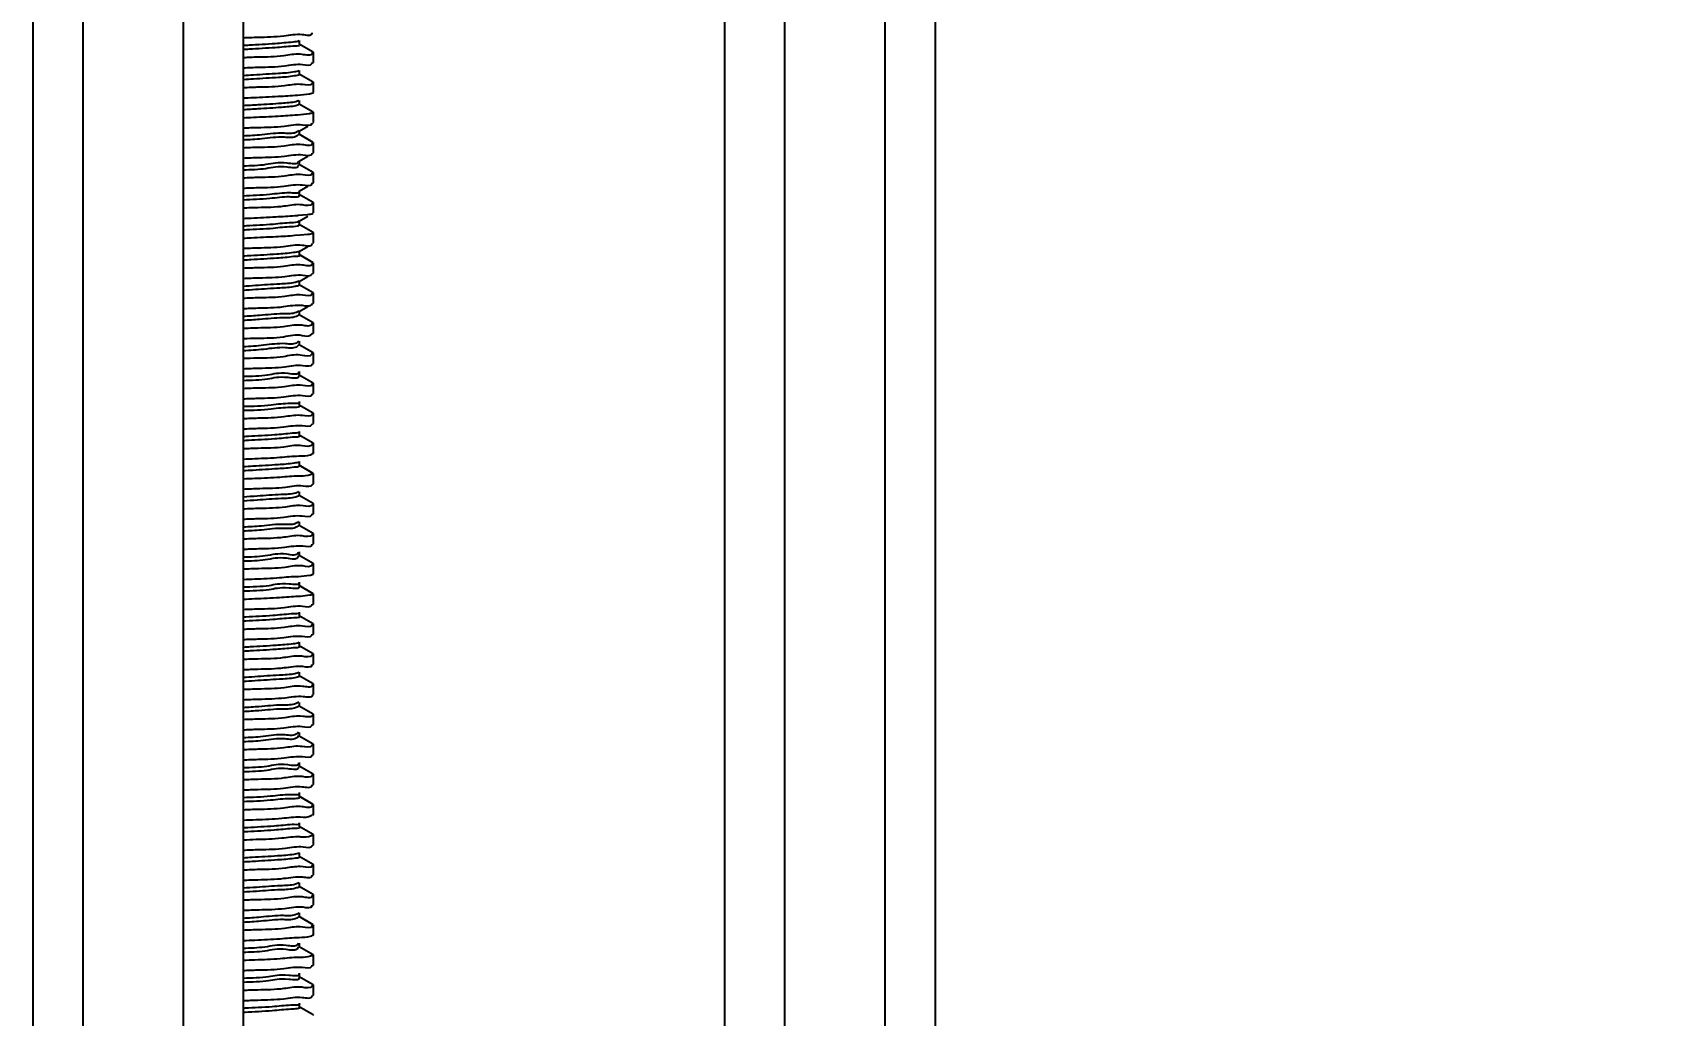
# Model space of a CAD drawing. Extents: x -452079 to 117456, y 3902 to 836955.
# Drawn here: x -256842 to -256300, y 690569 to 690894 of the extents above; entities that cross this region are included whole.
import ezdxf

# ---------------------------------------------------------------- set-up
doc = ezdxf.new("R2010")
doc.units = 0
doc.header["$LTSCALE"] = 1000
doc.header["$MEASUREMENT"] = 0
doc.layers.add('总说明', color=2, linetype='Continuous')
doc.styles.add('DIM_FONT', font='SIMPLEX', dxfattribs={"width": 0.7, "bigfont": 'GBCBIG'})
doc.dimstyles.new('DIMN150', dxfattribs={"dimscale": 1.5, "dimtxt": 300, "dimasz": 100, "dimexe": 250, "dimexo": 300, "dimgap": 150, "dimtad": 1, "dimdec": 0, "dimzin": 0, "dimdsep": 46, "dimtxsty": 'DIM_FONT', "dimblk": 'ARCHTICK', "dimcen": 0.09, "dimclrt": 7, "dimazin": 2, "dimtfac": 1, "dimtdec": 0, "dimtix": 1, "dimtmove": 2, "dimatfit": 3, "dimfxl": 0, "dimtolj": 1, "dimtzin": 0, "dimarcsym": 0})

# ---------------------------------------------------------------- blocks, each defined once
blk = doc.blocks.new('_ArchTick')
at = {"color": 0, "linetype": 'ByBlock', "const_width": 0.4}
blk.add_lwpolyline([(-0.5, -0.5), (0.5, 0.5)], dxfattribs=at)
blk = doc.blocks.new('*D323')
at = {"layer": '总说明', "color": 0, "linetype": 'Continuous', "lineweight": -2, "transparency": 16777216}
blk.add_arc((-256542.77, 688961.81), 1005.92, 45, 90, dxfattribs=at)
at = {"layer": '总说明', "color": 0, "linetype": 'Continuous', "lineweight": -2, "transparency": 16777216, "xscale": 150, "yscale": 150, "zscale": 150}
for p, rotation in [((-256542.77, 689967.73), 180.0000000000005), ((-255831.48, 689673.1), 315.0000000000401)]:
    blk.add_blockref('_ArchTick', p, dxfattribs=dict(at, rotation=rotation))
at = {"layer": '总说明', "color": 7, "linetype": 'Continuous', "transparency": 16777216, "insert": (-255985.61, 690306.9), "char_height": 450, "attachment_point": 5, "rotation": 337.5, "style": 'DIM_FONT'}
blk.add_mtext('\\A1;45°', dxfattribs=at)

msp = doc.modelspace()

# ---------------------------------------------------------------- linework, layer by layer
at = {"layer": '总说明', "color": 2, "linetype": 'Continuous'}
for p, q in [((-256841.87, 691652.51), (-256841.87, 689525.59)), ((-256825.25, 691652.51), (-256825.25, 689525.59)), ((-256792.02, 691652.51), (-256792.02, 689525.59)), ((-256772.08, 691652.51), (-256772.08, 689525.59)), ((-256559.39, 691652.51), (-256559.39, 689525.59)), ((-256542.77, 691652.51), (-256542.77, 689525.59)), ((-256592.62, 691290.69), (-256592.62, 689887.41)), ((-256612.56, 691276.87), (-256612.56, 689901.23))]:
    msp.add_line(p, q, dxfattribs=at)
at = {"layer": '总说明', "color": 133, "linetype": 'Continuous'}
for p, q in [((-256748.91, 690887.88), (-256753.53, 690890.55)), ((-256753.42, 690890.43), (-256753.42, 690891.76)), ((-256752.51, 690887.08), (-256753.26, 690887.15)), ((-256749.22, 690887.73), (-256749.22, 690887.51)), ((-256748.91, 690887.88), (-256748.81, 690887.77)), ((-256748.91, 690884.34), (-256748.81, 690884.45)), ((-256748.81, 690884.45), (-256748.81, 690887.77)), ((-256748.91, 690877.91), (-256753.53, 690880.58)), ((-256753.42, 690880.46), (-256753.42, 690881.79)), ((-256749.18, 690877.84), (-256749.26, 690877.51)), ((-256748.91, 690877.91), (-256748.81, 690877.8)), ((-256748.81, 690874.48), (-256748.81, 690877.8)), ((-256752.44, 690877.12), (-256753.26, 690877.19)), ((-256750.16, 690874.06), (-256748.91, 690874.37)), ((-256748.91, 690874.37), (-256748.81, 690874.48)), ((-256753.83, 690871.69), (-256754.61, 690871.4)), ((-256753.42, 690870.49), (-256754.61, 690870.08)), ((-256753.77, 690871.72), (-256753.83, 690871.69)), ((-256753.62, 690871.82), (-256753.77, 690871.72)), ((-256748.91, 690867.94), (-256753.53, 690870.61)), ((-256753.42, 690870.49), (-256753.42, 690871.82)), ((-256749.86, 690867.48), (-256750.16, 690867.42)), ((-256749.74, 690867.51), (-256749.86, 690867.48)), ((-256748.91, 690867.94), (-256748.81, 690867.83)), ((-256748.81, 690864.51), (-256748.81, 690867.83)), ((-256753.75, 690861.91), (-256754.2, 690861.51)), ((-256753.53, 690861.73), (-256750.67, 690863.38)), ((-256753.42, 690860.52), (-256753.42, 690861.85)), ((-256748.91, 690864.4), (-256748.81, 690864.51)), ((-256753.67, 690860.68), (-256754.2, 690860.18)), ((-256748.91, 690857.97), (-256753.53, 690860.64)), ((-256752.41, 690857.18), (-256753.26, 690857.25)), ((-256749.2, 690857.82), (-256749.2, 690857.6)), ((-256748.91, 690857.97), (-256748.81, 690857.86)), ((-256748.81, 690854.54), (-256748.81, 690857.86)), ((-256753.87, 690851.76), (-256753.88, 690851.62)), ((-256753.53, 690851.76), (-256750.67, 690853.41)), ((-256748.91, 690848), (-256753.53, 690850.67)), ((-256753.42, 690850.55), (-256753.42, 690851.88)), ((-256748.91, 690854.43), (-256748.81, 690854.54)), ((-256753.87, 690850.53), (-256753.88, 690850.29)), ((-256752.38, 690847.21), (-256753.26, 690847.29)), ((-256749.19, 690847.87), (-256749.21, 690847.61)), ((-256748.91, 690848), (-256748.81, 690847.89)), ((-256748.81, 690844.57), (-256748.81, 690847.89)), ((-256753.53, 690841.79), (-256750.67, 690843.44)), ((-256748.91, 690838.03), (-256753.53, 690840.7)), ((-256753.42, 690840.58), (-256753.42, 690841.91)), ((-256748.91, 690844.46), (-256748.81, 690844.57)), ((-256752.49, 690837.23), (-256753.26, 690837.31)), ((-256749.19, 690837.95), (-256749.26, 690837.65)), ((-256748.91, 690838.03), (-256748.81, 690837.92)), ((-256748.91, 690834.49), (-256748.89, 690834.5)), ((-256748.81, 690834.6), (-256748.81, 690837.92)), ((-256753.82, 690833.82), (-256750.73, 690834.1)), ((-256753.53, 690831.82), (-256750.67, 690833.47)), ((-256748.91, 690828.06), (-256753.53, 690830.73)), ((-256753.42, 690830.61), (-256753.49, 690830.51)), ((-256753.42, 690830.61), (-256753.42, 690831.94)), ((-256753.1, 690827.25), (-256754.94, 690827.06)), ((-256753.53, 690821.85), (-256750.67, 690823.5)), ((-256750.73, 690827.46), (-256753.1, 690827.25)), ((-256748.91, 690828.06), (-256748.81, 690827.95)), ((-256748.91, 690824.52), (-256748.81, 690824.63)), ((-256748.81, 690827.95), (-256748.89, 690827.85)), ((-256748.81, 690824.63), (-256748.81, 690827.95)), ((-256748.91, 690818.09), (-256753.53, 690820.76)), ((-256753.42, 690820.64), (-256753.42, 690821.97)), ((-256748.91, 690818.09), (-256748.81, 690817.98)), ((-256753.53, 690811.88), (-256750.67, 690813.53)), ((-256752.55, 690817.29), (-256753.26, 690817.36)), ((-256749.22, 690817.95), (-256749.23, 690817.72)), ((-256748.91, 690814.55), (-256748.81, 690814.66)), ((-256748.81, 690814.66), (-256748.81, 690817.98)), ((-256748.91, 690808.12), (-256753.53, 690810.79)), ((-256753.42, 690810.67), (-256753.42, 690812)), ((-256752.34, 690807.34), (-256753.16, 690807.41)), ((-256749.19, 690808.01), (-256749.22, 690807.73)), ((-256748.91, 690808.12), (-256748.81, 690808.01)), ((-256748.81, 690804.69), (-256748.81, 690808.01)), ((-256753.66, 690802.07), (-256754.43, 690801.65)), ((-256753.53, 690801.91), (-256750.67, 690803.56)), ((-256753.42, 690800.7), (-256753.42, 690802.03)), ((-256748.91, 690804.58), (-256748.81, 690804.69)), ((-256748.91, 690798.15), (-256753.53, 690800.82)), ((-256752.58, 690797.35), (-256753.26, 690797.41)), ((-256749.22, 690798.07), (-256749.29, 690797.77)), ((-256748.91, 690798.15), (-256748.81, 690798.04)), ((-256748.81, 690794.72), (-256748.81, 690798.04)), ((-256753.74, 690792.08), (-256754.05, 690791.76)), ((-256753.42, 690790.73), (-256753.42, 690792.06)), ((-256748.91, 690794.61), (-256748.81, 690794.72)), ((-256753.7, 690790.83), (-256754.05, 690790.43)), ((-256748.91, 690788.18), (-256753.53, 690790.85)), ((-256752.59, 690787.37), (-256753.24, 690787.5)), ((-256749.13, 690788.13), (-256749.29, 690787.79)), ((-256748.91, 690788.18), (-256748.81, 690788.07)), ((-256748.81, 690784.75), (-256748.81, 690788.07)), ((-256753.79, 690780.62), (-256753.77, 690780.54)), ((-256748.91, 690778.21), (-256753.53, 690780.88)), ((-256753.42, 690780.76), (-256753.42, 690782.09)), ((-256748.91, 690784.64), (-256748.81, 690784.75)), ((-256752.34, 690777.43), (-256753.16, 690777.5)), ((-256749.19, 690778.07), (-256749.19, 690777.83)), ((-256748.91, 690778.21), (-256748.81, 690778.1)), ((-256748.91, 690774.67), (-256748.81, 690774.78)), ((-256748.81, 690774.78), (-256748.81, 690778.1)), ((-256748.91, 690768.24), (-256753.53, 690770.91)), ((-256753.42, 690770.79), (-256753.42, 690772.12)), ((-256752.46, 690767.45), (-256753.26, 690767.52)), ((-256749.19, 690768.15), (-256749.25, 690767.85)), ((-256748.91, 690768.24), (-256748.81, 690768.13)), ((-256748.91, 690764.7), (-256748.81, 690764.81)), ((-256748.81, 690764.81), (-256748.81, 690768.13)), ((-256748.91, 690758.27), (-256753.53, 690760.94)), ((-256753.42, 690760.82), (-256753.42, 690762.15)), ((-256752.5, 690757.47), (-256753.26, 690757.55)), ((-256749.2, 690758.21), (-256749.28, 690757.88)), ((-256748.91, 690758.27), (-256748.81, 690758.16)), ((-256748.91, 690754.73), (-256748.81, 690754.84)), ((-256748.81, 690754.84), (-256748.81, 690758.16)), ((-256748.91, 690748.3), (-256753.53, 690750.97)), ((-256753.42, 690750.85), (-256753.42, 690752.18)), ((-256748.91, 690748.3), (-256748.81, 690748.19)), ((-256748.81, 690744.87), (-256748.81, 690748.19)), ((-256753.6, 690742.21), (-256754.69, 690741.78)), ((-256753.04, 690747.4), (-256753.65, 690747.4)), ((-256753.42, 690740.88), (-256753.42, 690742.21)), ((-256748.91, 690744.76), (-256748.81, 690744.87)), ((-256748.91, 690738.33), (-256753.53, 690741)), ((-256752.23, 690737.56), (-256753.16, 690737.63)), ((-256748.91, 690738.33), (-256748.81, 690738.22)), ((-256748.81, 690734.9), (-256748.81, 690738.22)), ((-256753.72, 690732.3), (-256754.26, 690731.89)), ((-256753.42, 690730.91), (-256753.42, 690732.24)), ((-256748.91, 690734.79), (-256748.81, 690734.9)), ((-256753.64, 690731.07), (-256754.26, 690730.56)), ((-256748.91, 690728.36), (-256753.53, 690731.03)), ((-256752.54, 690727.56), (-256753.26, 690727.63)), ((-256749.22, 690728.29), (-256749.28, 690727.98)), ((-256748.91, 690728.36), (-256748.81, 690728.25)), ((-256748.81, 690724.93), (-256748.81, 690728.25)), ((-256753.88, 690722.2), (-256753.92, 690722)), ((-256753.86, 690720.98), (-256753.92, 690720.67)), ((-256748.91, 690718.39), (-256753.53, 690721.06)), ((-256753.42, 690720.94), (-256753.42, 690722.27)), ((-256748.91, 690724.82), (-256748.81, 690724.93)), ((-256752.33, 690717.61), (-256753.16, 690717.69)), ((-256749.19, 690718.28), (-256749.22, 690718)), ((-256748.91, 690718.39), (-256748.81, 690718.28)), ((-256748.81, 690714.96), (-256748.81, 690718.28)), ((-256748.91, 690708.42), (-256753.53, 690711.09)), ((-256753.42, 690710.97), (-256753.42, 690712.3)), ((-256748.91, 690714.85), (-256748.81, 690714.96)), ((-256753.05, 690707.54), (-256753.91, 690707.5)), ((-256748.91, 690708.42), (-256748.81, 690708.31)), ((-256748.91, 690704.88), (-256748.81, 690704.99)), ((-256748.81, 690704.99), (-256748.81, 690708.31)), ((-256748.91, 690698.45), (-256753.53, 690701.12)), ((-256753.42, 690701), (-256753.42, 690702.33)), ((-256752.44, 690697.66), (-256753.26, 690697.74)), ((-256749.2, 690698.35), (-256749.24, 690698.06)), ((-256748.91, 690698.45), (-256748.81, 690698.34)), ((-256748.91, 690694.91), (-256748.81, 690695.02)), ((-256748.81, 690695.02), (-256748.81, 690698.34)), ((-256748.91, 690688.48), (-256753.53, 690691.15)), ((-256753.42, 690691.03), (-256753.42, 690692.36)), ((-256749.19, 690688.43), (-256749.28, 690688.09)), ((-256748.91, 690688.48), (-256748.81, 690688.37)), ((-256748.81, 690685.05), (-256748.81, 690688.37)), ((-256752.52, 690687.68), (-256753.26, 690687.75)), ((-256748.91, 690684.94), (-256748.81, 690685.05)), ((-256748.91, 690678.51), (-256753.53, 690681.18)), ((-256753.42, 690681.06), (-256753.42, 690682.39)), ((-256752.4, 690677.72), (-256753.26, 690677.8)), ((-256749.2, 690678.36), (-256749.19, 690678.14)), ((-256748.91, 690678.51), (-256748.81, 690678.4)), ((-256748.81, 690675.08), (-256748.81, 690678.4)), ((-256753.64, 690672.45), (-256754.5, 690672.03)), ((-256753.42, 690671.09), (-256753.42, 690672.42)), ((-256748.91, 690674.97), (-256748.81, 690675.08)), ((-256748.91, 690668.54), (-256753.53, 690671.21)), ((-256752.25, 690667.77), (-256753.16, 690667.83)), ((-256749.17, 690668.33), (-256749.14, 690668.23)), ((-256748.91, 690668.54), (-256748.81, 690668.43)), ((-256748.81, 690665.11), (-256748.81, 690668.43)), ((-256753.8, 690662.5), (-256754.11, 690662.14)), ((-256753.74, 690661.28), (-256754.11, 690660.81)), ((-256748.91, 690658.57), (-256753.53, 690661.24)), ((-256753.42, 690661.12), (-256753.42, 690662.45)), ((-256748.91, 690665), (-256748.81, 690665.11)), ((-256752.52, 690657.77), (-256753.26, 690657.85)), ((-256749.21, 690658.5), (-256749.28, 690658.19)), ((-256748.91, 690658.57), (-256748.81, 690658.46)), ((-256748.81, 690655.14), (-256748.81, 690658.46)), ((-256753.83, 690651.05), (-256753.81, 690650.92)), ((-256753.81, 690652.3), (-256753.81, 690652.25)), ((-256748.91, 690648.6), (-256753.53, 690651.27)), ((-256753.42, 690651.15), (-256753.42, 690652.48)), ((-256748.91, 690655.03), (-256748.81, 690655.14)), ((-256752.43, 690647.81), (-256753.26, 690647.89)), ((-256749.18, 690648.52), (-256749.25, 690648.2)), ((-256748.91, 690648.6), (-256748.81, 690648.49)), ((-256748.91, 690645.06), (-256748.81, 690645.17)), ((-256748.81, 690645.17), (-256748.81, 690648.49)), ((-256748.91, 690638.63), (-256753.53, 690641.3)), ((-256753.42, 690641.18), (-256753.42, 690642.51)), ((-256752.54, 690637.83), (-256753.26, 690637.9)), ((-256749.22, 690638.49), (-256749.23, 690638.26)), ((-256748.91, 690638.63), (-256748.81, 690638.52)), ((-256748.91, 690635.09), (-256748.81, 690635.2)), ((-256748.81, 690635.2), (-256748.81, 690638.52)), ((-256748.91, 690628.66), (-256753.53, 690631.33)), ((-256753.42, 690631.21), (-256753.42, 690632.54)), ((-256749.02, 690628.69), (-256749.54, 690628.25)), ((-256748.91, 690628.66), (-256748.81, 690628.55)), ((-256748.81, 690625.23), (-256748.81, 690628.55)), ((-256753, 690627.8), (-256753.28, 690627.82)), ((-256748.91, 690625.12), (-256748.81, 690625.23)), ((-256748.91, 690618.69), (-256753.53, 690621.36)), ((-256753.42, 690621.24), (-256753.42, 690622.57)), ((-256752.21, 690617.92), (-256753.25, 690618)), ((-256748.91, 690618.69), (-256748.81, 690618.58)), ((-256748.81, 690615.26), (-256748.81, 690618.58)), ((-256753.59, 690612.58), (-256754.76, 690612.16)), ((-256753.42, 690611.27), (-256753.42, 690612.6)), ((-256748.91, 690615.15), (-256748.81, 690615.26)), ((-256748.91, 690608.72), (-256753.53, 690611.39)), ((-256752.45, 690607.93), (-256753.26, 690608)), ((-256749.21, 690608.57), (-256749.2, 690608.35)), ((-256748.91, 690608.72), (-256748.81, 690608.61)), ((-256748.81, 690605.29), (-256748.81, 690608.61)), ((-256753.69, 690602.69), (-256754.32, 690602.27)), ((-256748.91, 690598.75), (-256753.53, 690601.42)), ((-256753.42, 690601.3), (-256753.42, 690602.63)), ((-256748.91, 690605.18), (-256748.81, 690605.29)), ((-256752.34, 690597.97), (-256753.26, 690598.05)), ((-256749.19, 690598.61), (-256749.2, 690598.37)), ((-256748.91, 690598.75), (-256748.81, 690598.64)), ((-256748.81, 690595.32), (-256748.81, 690598.64)), ((-256753.87, 690592.64), (-256753.97, 690592.38)), ((-256753.84, 690591.42), (-256753.97, 690591.05)), ((-256748.91, 690588.78), (-256753.53, 690591.45)), ((-256753.42, 690591.33), (-256753.42, 690592.66)), ((-256748.91, 690595.21), (-256748.81, 690595.32)), ((-256753.04, 690587.89), (-256753.58, 690587.89)), ((-256748.91, 690588.78), (-256748.81, 690588.67)), ((-256748.91, 690585.24), (-256748.81, 690585.35)), ((-256748.81, 690585.35), (-256748.81, 690588.67)), ((-256753.72, 690581.2), (-256753.7, 690581.16)), ((-256748.91, 690578.81), (-256753.53, 690581.48)), ((-256753.42, 690581.36), (-256753.42, 690582.69)), ((-256752.52, 690578.01), (-256753.26, 690578.08)), ((-256749.18, 690578.76), (-256749.28, 690578.42)), ((-256748.91, 690578.81), (-256748.81, 690578.7)), ((-256748.91, 690575.27), (-256748.81, 690575.38)), ((-256748.81, 690575.38), (-256748.81, 690578.7)), ((-256748.91, 690568.84), (-256753.53, 690571.51)), ((-256753.42, 690571.39), (-256753.42, 690572.72)), ((-256748.91, 690568.84), (-256748.81, 690568.73))]:
    msp.add_line(p, q, dxfattribs=at)
for points, start_tangent, end_tangent in [([(-256772.08, 690892.65), (-256767.26, 690892.82), (-256758.67, 690893.28), (-256752.51, 690893.73)], (0.998896, 0.046975), (0.993283, -0.115711)), ([(-256752.51, 690893.73), (-256749.22, 690894.19), (-256749.21, 690894.3)], (0.993283, -0.115711), (-0.027475, 0.999622)), ([(-256755.69, 690891.19), (-256761.46, 690890.67), (-256770.13, 690890.14), (-256772.08, 690890.04)], (-0.993421, -0.114523), (-0.998626, -0.052401)), ([(-256755.69, 690889.86), (-256761.46, 690889.34), (-256770.13, 690888.82), (-256772.08, 690888.71)], (-0.993421, -0.114523), (-0.998626, -0.052401)), ([(-256753.5, 690891.59), (-256755.69, 690891.19)], (-0.836668, -0.547711), (-0.993421, -0.114523)), ([(-256753.45, 690890.4), (-256753.44, 690890.38), (-256755.69, 690889.86)], (0.643434, -0.765502), (-0.993421, -0.114523)), ([(-256753.26, 690887.15), (-256758.67, 690886.63), (-256767.26, 690886.18), (-256772.08, 690886)], (-0.997697, 0.06783), (-0.998896, -0.046975)), ([(-256772.08, 690882.67), (-256766.87, 690882.87), (-256758.42, 690883.32), (-256752.44, 690883.77)], (0.998851, 0.047921), (0.992349, -0.123466)), ([(-256749.22, 690887.51), (-256752.51, 690887.08)], (-0.117893, -0.993026), (-0.993283, 0.115711)), ([(-256752.44, 690883.77), (-256749.24, 690884.21), (-256749.19, 690884.39)], (0.992349, -0.123466), (0.189999, 0.981784)), ([(-256755.11, 690881.3), (-256760.38, 690880.77), (-256768.66, 690880.25), (-256772.08, 690880.06)], (-0.98162, -0.190845), (-0.998621, -0.052501)), ([(-256755.11, 690879.97), (-256760.38, 690879.45), (-256768.66, 690878.92), (-256772.08, 690878.73)], (-0.98162, -0.190845), (-0.998621, -0.052501)), ([(-256753.55, 690881.71), (-256755.11, 690881.3)], (-0.885536, -0.464571), (-0.98162, -0.190845)), ([(-256753.43, 690880.47), (-256755.11, 690879.97)], (-0.519932, -0.854208), (-0.98162, -0.190845)), ([(-256753.26, 690877.19), (-256758.42, 690876.68), (-256766.87, 690876.23), (-256772.08, 690876.03)], (-0.998199, 0.059983), (-0.998851, -0.047921)), ([(-256772.08, 690872.67), (-256768.73, 690872.82), (-256760.45, 690873.23), (-256754.13, 690873.65), (-256750.16, 690874.06)], (0.999043, 0.043739), (0.988309, 0.152466)), ([(-256749.26, 690877.51), (-256752.44, 690877.12)], (-0.388892, -0.921283), (-0.992349, 0.123466)), ([(-256754.61, 690871.4), (-256759.36, 690870.88), (-256767.24, 690870.36), (-256772.08, 690870.1)], (-0.985129, -0.171815), (-0.998706, -0.05085)), ([(-256754.61, 690870.08), (-256759.36, 690869.55), (-256767.24, 690869.03), (-256772.08, 690868.77)], (-0.985129, -0.171815), (-0.998706, -0.05085)), ([(-256750.16, 690867.42), (-256754.13, 690867), (-256760.45, 690866.59), (-256768.73, 690866.17), (-256772.08, 690866.02)], (-0.988309, -0.152466), (-0.999043, -0.043739)), ([(-256748.88, 690867.9), (-256749.74, 690867.51)], (-0.710712, -0.703483), (-0.96046, -0.278417)), ([(-256772.08, 690862.74), (-256767.2, 690862.92), (-256758.52, 690863.38), (-256752.41, 690863.83)], (0.998893, 0.047043), (0.993689, -0.112168)), ([(-256754.2, 690861.51), (-256758.42, 690860.99), (-256765.87, 690860.47), (-256772.08, 690860.07)], (-0.813438, -0.581652), (-0.999348, -0.036108)), ([(-256752.41, 690863.83), (-256749.19, 690864.29), (-256749.19, 690864.38)], (0.993689, -0.112168), (-0.052828, 0.998604)), ([(-256754.2, 690860.18), (-256758.42, 690859.66), (-256765.87, 690859.14), (-256772.08, 690858.74)], (-0.813438, -0.581652), (-0.999348, -0.036108)), ([(-256753.26, 690857.25), (-256758.52, 690856.73), (-256767.2, 690856.27), (-256772.08, 690856.09)], (-0.998288, 0.058483), (-0.998893, -0.047043)), ([(-256749.2, 690857.6), (-256752.41, 690857.18)], (-0.091977, -0.995761), (-0.993689, 0.112168)), ([(-256772.08, 690852.77), (-256766.9, 690852.96), (-256758.44, 690853.41), (-256752.38, 690853.86)], (0.998851, 0.047924), (0.993066, -0.117556)), ([(-256753.88, 690851.62), (-256757.56, 690851.1), (-256764.56, 690850.58), (-256772.08, 690850.11)], (-0.133539, -0.991044), (-0.999762, -0.02181)), ([(-256752.38, 690853.86), (-256749.2, 690854.32), (-256749.19, 690854.43)], (0.993066, -0.117556), (0.022241, 0.999753)), ([(-256753.88, 690850.29), (-256757.56, 690849.77), (-256764.56, 690849.25), (-256772.08, 690848.78)], (-0.133539, -0.991044), (-0.999762, -0.02181)), ([(-256753.26, 690847.29), (-256758.44, 690846.76), (-256766.9, 690846.32), (-256772.08, 690846.12)], (-0.998352, 0.057379), (-0.998851, -0.047924)), ([(-256749.21, 690847.61), (-256752.38, 690847.21)], (-0.199147, -0.97997), (-0.993066, 0.117556)), ([(-256772.08, 690842.8), (-256767.21, 690842.98), (-256758.62, 690843.43), (-256752.49, 690843.88)], (0.998889, 0.04713), (0.992204, -0.124623)), ([(-256756.77, 690841.21), (-256763.31, 690840.69), (-256772.08, 690840.19)], (-0.99998, 0.006296), (-0.999287, -0.037767)), ([(-256756.77, 690839.88), (-256763.31, 690839.36), (-256772.08, 690838.86)], (-0.99998, 0.006296), (-0.999287, -0.037767)), ([(-256753.64, 690841.73), (-256756.77, 690841.21)], (0.542323, -0.84017), (-0.99998, 0.006296)), ([(-256753.65, 690840.42), (-256753.64, 690840.4), (-256756.77, 690839.88)], (0.572341, -0.820015), (-0.99998, 0.006296)), ([(-256753.64, 690841.73), (-256753.63, 690841.72)], (0.542324, -0.84017), (0.520418, -0.853911)), ([(-256752.49, 690843.88), (-256749.24, 690844.33), (-256749.2, 690844.51)], (0.992204, -0.124623), (0.159805, 0.987149)), ([(-256753.26, 690837.31), (-256758.62, 690836.78), (-256767.21, 690836.33), (-256772.08, 690836.15)], (-0.997718, 0.067512), (-0.998889, -0.04713)), ([(-256749.26, 690837.65), (-256752.49, 690837.23)], (-0.34027, -0.940328), (-0.992204, 0.124623)), ([(-256750.73, 690834.1), (-256748.91, 690834.49)], (0.998367, 0.057131), (0.846147, 0.532949)), ([(-256772.08, 690832.78), (-256769.5, 690832.9), (-256761.25, 690833.31), (-256754.94, 690833.71), (-256753.82, 690833.82)], (0.999026, 0.044129), (0.994303, 0.106589)), ([(-256756.06, 690831.32), (-256762.12, 690830.8), (-256771.01, 690830.28), (-256772.08, 690830.23)], (-0.999705, -0.024304), (-0.998957, -0.045653)), ([(-256756.06, 690829.99), (-256762.12, 690829.47), (-256771.01, 690828.95), (-256772.08, 690828.9)], (-0.999705, -0.024304), (-0.998957, -0.045653)), ([(-256753.52, 690831.81), (-256756.06, 690831.32)], (-0.820414, -0.571771), (-0.999705, -0.024304)), ([(-256753.49, 690830.51), (-256756.06, 690829.99)], (-0.8065, -0.591234), (-0.999705, -0.024304)), ([(-256754.94, 690827.06), (-256761.25, 690826.66), (-256769.5, 690826.26), (-256772.08, 690826.14)], (-0.995396, -0.095852), (-0.999026, -0.044129)), ([(-256772.08, 690822.86), (-256767.23, 690823.04), (-256758.71, 690823.49), (-256752.55, 690823.94)], (0.998892, 0.047051), (0.993179, -0.116595)), ([(-256752.55, 690823.94), (-256749.22, 690824.4), (-256749.22, 690824.51)], (0.993179, -0.116595), (-0.019748, 0.999805)), ([(-256748.89, 690827.85), (-256750.73, 690827.46)], (-0.839043, -0.544066), (-0.998367, -0.057131)), ([(-256755.43, 690821.43), (-256760.99, 690820.91), (-256769.51, 690820.39), (-256772.08, 690820.25)], (-0.989578, -0.144), (-0.998591, -0.053058)), ([(-256755.43, 690820.1), (-256760.99, 690819.58), (-256769.51, 690819.06), (-256772.08, 690818.92)], (-0.989578, -0.144), (-0.998591, -0.053058)), ([(-256753.52, 690821.83), (-256755.43, 690821.43)], (-0.880087, -0.474813), (-0.989578, -0.144)), ([(-256753.43, 690820.64), (-256753.42, 690820.62), (-256755.43, 690820.1)], (0.415587, -0.909553), (-0.989578, -0.144)), ([(-256753.26, 690817.36), (-256758.71, 690816.84), (-256767.23, 690816.39), (-256772.08, 690816.21)], (-0.997508, 0.070549), (-0.998892, -0.047051)), ([(-256772.08, 690812.89), (-256766.74, 690813.09), (-256758.26, 690813.54), (-256752.34, 690813.99)], (0.998835, 0.048263), (0.992865, -0.119246)), ([(-256749.23, 690817.72), (-256752.55, 690817.29)], (-0.125429, -0.992103), (-0.993179, 0.116595)), ([(-256752.34, 690813.99), (-256749.21, 690814.43), (-256749.19, 690814.57)], (0.992865, -0.119246), (0.071092, 0.99747)), ([(-256754.89, 690811.54), (-256759.94, 690811.02), (-256768.06, 690810.5), (-256772.08, 690810.26)], (-0.97234, -0.233568), (-0.998689, -0.051194)), ([(-256754.89, 690810.21), (-256759.94, 690809.69), (-256768.06, 690809.17), (-256772.08, 690808.93)], (-0.97234, -0.233568), (-0.998689, -0.051194)), ([(-256753.16, 690807.41), (-256758.26, 690806.9), (-256766.74, 690806.44), (-256772.08, 690806.24)], (-0.998201, 0.059959), (-0.998835, -0.048263)), ([(-256753.57, 690811.96), (-256754.89, 690811.54)], (-0.87307, -0.487595), (-0.97234, -0.233568)), ([(-256753.46, 690810.71), (-256754.89, 690810.21)], (-0.664145, -0.747604), (-0.97234, -0.233568)), ([(-256749.22, 690807.73), (-256752.34, 690807.34)], (-0.265883, -0.964005), (-0.992865, 0.119246)), ([(-256772.08, 690802.92), (-256767.29, 690803.09), (-256758.72, 690803.54), (-256752.58, 690803.99)], (0.998899, 0.046921), (0.992138, -0.125152)), ([(-256752.58, 690803.99), (-256749.28, 690804.45), (-256749.24, 690804.63)], (0.992138, -0.125152), (0.147009, 0.989135)), ([(-256754.43, 690801.65), (-256758.96, 690801.13), (-256766.66, 690800.61), (-256772.08, 690800.27)], (-0.916764, -0.39943), (-0.999023, -0.044194)), ([(-256754.43, 690800.32), (-256758.96, 690799.8), (-256766.66, 690799.28), (-256772.08, 690798.94)], (-0.916764, -0.39943), (-0.999023, -0.044194)), ([(-256753.26, 690797.41), (-256758.72, 690796.9), (-256767.29, 690796.45), (-256772.08, 690796.27)], (-0.997205, 0.074711), (-0.998899, -0.046921)), ([(-256753.57, 690800.83), (-256754.43, 690800.32)], (-0.653847, -0.756627), (-0.916764, -0.39943)), ([(-256749.29, 690797.77), (-256752.58, 690797.35)], (-0.323012, -0.946395), (-0.992138, 0.125152)), ([(-256772.08, 690792.96), (-256767.38, 690793.12), (-256758.74, 690793.57), (-256752.59, 690794.02)], (0.998859, 0.047753), (0.973563, -0.228419)), ([(-256754.05, 690791.76), (-256758.05, 690791.24), (-256765.31, 690790.72), (-256772.08, 690790.25)], (-0.756603, -0.653875), (-0.999779, -0.021003)), ([(-256752.59, 690794.02), (-256749.26, 690794.48), (-256749.15, 690794.7)], (0.973563, -0.228419), (0.350551, 0.936544)), ([(-256754.05, 690790.43), (-256758.05, 690789.91), (-256765.31, 690789.39), (-256772.08, 690788.92)], (-0.756603, -0.653875), (-0.999779, -0.021003)), ([(-256753.24, 690787.5), (-256758.74, 690786.93), (-256767.38, 690786.47), (-256772.08, 690786.31)], (-0.98996, 0.141351), (-0.998859, -0.047753)), ([(-256749.29, 690787.79), (-256752.59, 690787.37)], (-0.526335, -0.850277), (-0.973563, 0.228419)), ([(-256772.08, 690782.98), (-256766.81, 690783.18), (-256758.36, 690783.63), (-256752.34, 690784.08)], (0.998843, 0.048087), (0.993519, -0.113669)), ([(-256753.77, 690781.87), (-256757.22, 690781.35), (-256764.02, 690780.83), (-256772.08, 690780.34)], (0.254505, -0.967071), (-0.999642, -0.026767)), ([(-256753.77, 690780.54), (-256757.22, 690780.02), (-256764.02, 690779.5), (-256772.08, 690779.01)], (0.254505, -0.967071), (-0.999642, -0.026767)), ([(-256753.77, 690781.89), (-256753.77, 690781.87)], (0.286018, -0.958224), (0.254505, -0.967071)), ([(-256752.34, 690784.08), (-256749.19, 690784.53), (-256749.19, 690784.63)], (0.993519, -0.113669), (-0.019848, 0.999803)), ([(-256753.16, 690777.5), (-256758.36, 690776.98), (-256766.81, 690776.53), (-256772.08, 690776.33)], (-0.998227, 0.059524), (-0.998843, -0.048087)), ([(-256752.46, 690774.09), (-256749.23, 690774.55), (-256749.2, 690774.7)], (0.992348, -0.123472), (0.118298, 0.992978)), ([(-256749.19, 690777.83), (-256752.34, 690777.43)], (-0.146866, -0.989156), (-0.993519, 0.113669)), ([(-256772.08, 690773.01), (-256767.17, 690773.19), (-256758.58, 690773.64), (-256752.46, 690774.09)], (0.998883, 0.047243), (0.992348, -0.123472)), ([(-256756.46, 690771.46), (-256762.8, 690770.93), (-256771.9, 690770.41), (-256772.08, 690770.41)], (-0.999476, -0.032357), (-0.999024, -0.044174)), ([(-256756.46, 690770.13), (-256762.8, 690769.61), (-256771.9, 690769.08), (-256772.08, 690769.08)], (-0.999476, -0.032357), (-0.999024, -0.044174)), ([(-256753.56, 690771.97), (-256756.46, 690771.46)], (0.601909, -0.798565), (-0.999476, -0.032357)), ([(-256753.57, 690770.66), (-256753.56, 690770.65), (-256756.46, 690770.13)], (0.648744, -0.761007), (-0.999476, -0.032357)), ([(-256753.26, 690767.52), (-256758.58, 690767), (-256767.17, 690766.54), (-256772.08, 690766.36)], (-0.997869, 0.065247), (-0.998883, -0.047243)), ([(-256772.08, 690763.04), (-256767.21, 690763.22), (-256758.62, 690763.67), (-256752.5, 690764.12)], (0.99889, 0.047094), (0.992167, -0.124916)), ([(-256752.5, 690764.12), (-256749.27, 690764.57), (-256749.21, 690764.76)], (0.992167, -0.124916), (0.189404, 0.981899)), ([(-256749.25, 690767.85), (-256752.46, 690767.45)], (-0.307344, -0.951598), (-0.992348, 0.123472)), ([(-256755.79, 690761.56), (-256761.64, 690761.04), (-256770.37, 690760.52), (-256772.08, 690760.43)], (-0.994588, -0.103898), (-0.998653, -0.051877)), ([(-256755.79, 690760.24), (-256761.64, 690759.71), (-256770.37, 690759.19), (-256772.08, 690759.1)], (-0.994588, -0.103898), (-0.998653, -0.051877)), ([(-256753.48, 690761.97), (-256755.79, 690761.56)], (-0.786104, -0.618095), (-0.994588, -0.103898)), ([(-256753.47, 690760.78), (-256753.45, 690760.76), (-256755.79, 690760.24)], (0.669595, -0.742726), (-0.994588, -0.103898)), ([(-256753.26, 690757.55), (-256758.62, 690757.02), (-256767.21, 690756.57), (-256772.08, 690756.39)], (-0.997719, 0.06751), (-0.99889, -0.047094)), ([(-256772.08, 690753.04), (-256768.19, 690753.2), (-256759.91, 690753.63), (-256753.65, 690754.05)], (0.999034, 0.043947), (1, 0.000673)), ([(-256753.65, 690754.05), (-256749.78, 690754.49), (-256748.99, 690754.84)], (1, 0.000673), (0.819021, 0.573764)), ([(-256749.28, 690757.88), (-256752.5, 690757.47)], (-0.377612, -0.925964), (-0.992167, 0.124916)), ([(-256755.19, 690751.67), (-256760.54, 690751.15), (-256768.89, 690750.63), (-256772.08, 690750.45)], (-0.985894, -0.167369), (-0.998612, -0.052674)), ([(-256755.19, 690750.34), (-256760.54, 690749.82), (-256768.89, 690749.3), (-256772.08, 690749.12)], (-0.985894, -0.167369), (-0.998612, -0.052674)), ([(-256753.53, 690752.07), (-256755.19, 690751.67)], (-0.883551, -0.468335), (-0.985894, -0.167369)), ([(-256753.42, 690750.85), (-256755.19, 690750.34)], (-0.098767, -0.995111), (-0.985894, -0.167369)), ([(-256749.78, 690747.84), (-256753.04, 690747.4)], (-0.945442, -0.325791), (-0.999959, 0.009108)), ([(-256748.9, 690748.26), (-256749.78, 690747.84)], (-0.629135, -0.777296), (-0.945442, -0.325791)), ([(-256753.65, 690747.4), (-256759.91, 690746.98), (-256768.19, 690746.56), (-256772.08, 690746.39)], (-1, -0.000673), (-0.999034, -0.043947)), ([(-256772.08, 690743.1), (-256766.62, 690743.31), (-256758.1, 690743.76), (-256752.23, 690744.21)], (0.998826, 0.048433), (0.994009, -0.1093)), ([(-256752.23, 690744.21), (-256749.17, 690744.66), (-256749.17, 690744.75)], (0.994009, -0.1093), (-0.046501, 0.998918)), ([(-256754.69, 690741.78), (-256759.52, 690741.26), (-256767.46, 690740.74), (-256772.08, 690740.46)], (-0.957411, -0.288727), (-0.998797, -0.04904)), ([(-256754.69, 690740.45), (-256759.52, 690739.93), (-256767.46, 690739.41), (-256772.08, 690739.13)], (-0.957411, -0.288727), (-0.998797, -0.04904)), ([(-256753.16, 690737.63), (-256758.1, 690737.12), (-256766.62, 690736.66), (-256772.08, 690736.45)], (-0.998831, 0.04833), (-0.998826, -0.048433)), ([(-256753.5, 690740.95), (-256754.69, 690740.45)], (-0.689205, -0.724567), (-0.957411, -0.288727)), ([(-256749.18, 690738.18), (-256749.17, 690738.01), (-256752.23, 690737.56)], (0.11535, -0.993325), (-0.994009, 0.1093)), ([(-256772.08, 690733.13), (-256767.25, 690733.31), (-256758.67, 690733.76), (-256752.54, 690734.21)], (0.998894, 0.047018), (0.992151, -0.125043)), ([(-256754.26, 690731.89), (-256758.57, 690731.37), (-256766.08, 690730.85), (-256772.08, 690730.47)], (-0.852635, -0.522507), (-0.999251, -0.0387)), ([(-256752.54, 690734.21), (-256749.27, 690734.66), (-256749.23, 690734.84)], (0.992151, -0.125043), (0.157476, 0.987523)), ([(-256754.26, 690730.56), (-256758.57, 690730.04), (-256766.08, 690729.52), (-256772.08, 690729.14)], (-0.852635, -0.522507), (-0.999251, -0.0387)), ([(-256753.26, 690727.63), (-256758.67, 690727.11), (-256767.25, 690726.66), (-256772.08, 690726.48)], (-0.997437, 0.071545), (-0.998894, -0.047018)), ([(-256749.28, 690727.98), (-256752.54, 690727.56)], (-0.337744, -0.941238), (-0.992151, 0.125043)), ([(-256772.08, 690723.16), (-256767, 690723.35), (-256758.33, 690723.81), (-256752.33, 690724.26)], (0.99887, 0.047535), (0.992813, -0.119672)), ([(-256753.92, 690722), (-256757.69, 690721.48), (-256764.76, 690720.96), (-256772.08, 690720.49)], (-0.293211, -0.956048), (-0.999756, -0.022111)), ([(-256753.92, 690720.67), (-256757.69, 690720.15), (-256764.76, 690719.63), (-256772.08, 690719.16)], (-0.293211, -0.956048), (-0.999756, -0.022111)), ([(-256752.33, 690724.26), (-256749.21, 690724.71), (-256749.19, 690724.84)], (0.992813, -0.119672), (0.067135, 0.997744)), ([(-256753.16, 690717.69), (-256758.33, 690717.16), (-256767, 690716.7), (-256772.08, 690716.51)], (-0.998146, 0.060859), (-0.99887, -0.047535)), ([(-256749.22, 690718), (-256752.33, 690717.61)], (-0.261471, -0.965211), (-0.992813, 0.119672)), ([(-256772.08, 690713.15), (-256768.28, 690713.32), (-256760.07, 690713.74), (-256753.91, 690714.15), (-256753.76, 690714.15)], (0.999041, 0.043792), (0.999141, 0.041452)), ([(-256753.67, 690712.11), (-256756.89, 690711.59), (-256763.5, 690711.07), (-256772.08, 690710.57)], (0.485103, -0.874457), (-0.999398, -0.034681)), ([(-256753.67, 690710.78), (-256756.89, 690710.26), (-256763.5, 690709.74), (-256772.08, 690709.25)], (0.485103, -0.874457), (-0.999398, -0.034681)), ([(-256753.76, 690714.15), (-256750.04, 690714.56), (-256748.93, 690714.88)], (0.999141, 0.041452), (0.882633, 0.470063)), ([(-256753.68, 690710.81), (-256753.67, 690710.78)], (0.525053, -0.851069), (0.485103, -0.874457)), ([(-256753.67, 690712.11), (-256753.67, 690712.1)], (0.485104, -0.874457), (0.470288, -0.882513)), ([(-256753.91, 690707.5), (-256760.07, 690707.09), (-256768.28, 690706.67), (-256772.08, 690706.51)], (-0.99905, -0.043587), (-0.999041, -0.043792)), ([(-256772.08, 690703.22), (-256767.14, 690703.4), (-256758.54, 690703.86), (-256752.44, 690704.31)], (0.99888, 0.047322), (0.99244, -0.122727)), ([(-256750.04, 690707.92), (-256753.05, 690707.54)], (-0.978184, -0.207742), (-0.998891, -0.047085)), ([(-256752.44, 690704.31), (-256749.23, 690704.76), (-256749.2, 690704.91)], (0.99244, -0.122727), (0.101711, 0.994814)), ([(-256748.82, 690708.32), (-256750.04, 690707.92)], (-0.469703, -0.882824), (-0.978184, -0.207742)), ([(-256756.17, 690701.7), (-256762.3, 690701.18), (-256771.25, 690700.66), (-256772.08, 690700.62)], (-0.997922, -0.064433), (-0.998824, -0.048489)), ([(-256756.17, 690700.37), (-256762.3, 690699.85), (-256771.25, 690699.33), (-256772.08, 690699.29)], (-0.997922, -0.064433), (-0.998824, -0.048489)), ([(-256753.51, 690702.22), (-256756.17, 690701.7)], (0.631786, -0.775143), (-0.997922, -0.064433)), ([(-256753.52, 690700.91), (-256753.5, 690700.89), (-256756.17, 690700.37)], (0.684488, -0.729024), (-0.997922, -0.064433)), ([(-256753.26, 690697.74), (-256758.54, 690697.21), (-256767.14, 690696.76), (-256772.08, 690696.57)], (-0.997977, 0.063578), (-0.99888, -0.047322)), ([(-256772.08, 690693.25), (-256767.23, 690693.43), (-256758.65, 690693.88), (-256752.52, 690694.33)], (0.998894, 0.047016), (0.992172, -0.124877)), ([(-256752.52, 690694.33), (-256749.27, 690694.78), (-256749.21, 690694.98)], (0.992172, -0.124877), (0.215836, 0.97643)), ([(-256749.24, 690698.06), (-256752.44, 690697.66)], (-0.289932, -0.957047), (-0.99244, 0.122727)), ([(-256755.53, 690691.81), (-256761.17, 690691.29), (-256769.74, 690690.77), (-256772.08, 690690.64)], (-0.991161, -0.132663), (-0.998598, -0.052931)), ([(-256755.53, 690690.48), (-256761.17, 690689.96), (-256769.74, 690689.44), (-256772.08, 690689.31)], (-0.991161, -0.132663), (-0.998598, -0.052931)), ([(-256753.51, 690692.21), (-256755.53, 690691.81)], (-0.870854, -0.491542), (-0.991161, -0.132663)), ([(-256753.44, 690691.02), (-256753.43, 690691), (-256755.53, 690690.48)], (0.54639, -0.837531), (-0.991161, -0.132663)), ([(-256749.28, 690688.09), (-256752.52, 690687.68)], (-0.405363, -0.914156), (-0.992172, 0.124877)), ([(-256753.26, 690687.75), (-256758.65, 690687.23), (-256767.23, 690686.78), (-256772.08, 690686.6)], (-0.997681, 0.068057), (-0.998894, -0.047016)), ([(-256772.08, 690683.28), (-256767.2, 690683.46), (-256758.51, 690683.92), (-256752.4, 690684.37)], (0.998892, 0.047055), (0.993728, -0.11182)), ([(-256752.4, 690684.37), (-256749.19, 690684.83), (-256749.19, 690684.92)], (0.993728, -0.11182), (-0.055458, 0.998461)), ([(-256754.97, 690681.92), (-256760.1, 690681.4), (-256768.28, 690680.88), (-256772.08, 690680.65)], (-0.976307, -0.216389), (-0.998659, -0.051775)), ([(-256754.97, 690680.59), (-256760.1, 690680.07), (-256768.28, 690679.55), (-256772.08, 690679.32)], (-0.976307, -0.216389), (-0.998659, -0.051775)), ([(-256753.26, 690677.8), (-256758.51, 690677.27), (-256767.2, 690676.81), (-256772.08, 690676.63)], (-0.998326, 0.057846), (-0.998892, -0.047055)), ([(-256753.56, 690682.33), (-256754.97, 690681.92)], (-0.879139, -0.476565), (-0.976307, -0.216389)), ([(-256753.45, 690681.09), (-256754.97, 690680.59)], (-0.63365, -0.77362), (-0.976307, -0.216389)), ([(-256749.19, 690678.14), (-256752.4, 690677.72)], (-0.088756, -0.996053), (-0.993728, 0.11182)), ([(-256772.08, 690673.3), (-256766.97, 690673.5), (-256758.33, 690673.96), (-256752.25, 690674.41)], (0.998877, 0.047381), (0.995969, -0.089703)), ([(-256754.5, 690672.03), (-256759.11, 690671.51), (-256766.87, 690670.99), (-256772.08, 690670.66)], (-0.931607, -0.363468), (-0.998951, -0.045782)), ([(-256752.25, 690674.41), (-256749.14, 690674.88), (-256749.15, 690674.92)], (0.995969, -0.089703), (-0.210256, 0.977646)), ([(-256754.5, 690670.7), (-256759.11, 690670.18), (-256766.87, 690669.66), (-256772.08, 690669.33)], (-0.931607, -0.363468), (-0.998951, -0.045782)), ([(-256753.16, 690667.83), (-256758.33, 690667.31), (-256766.97, 690666.85), (-256772.08, 690666.66)], (-0.999119, 0.041962), (-0.998877, -0.047381)), ([(-256753.55, 690671.2), (-256754.5, 690670.7)], (-0.667955, -0.744201), (-0.931607, -0.363468)), ([(-256749.14, 690668.23), (-256752.25, 690667.77)], (0.162986, -0.986628), (-0.995969, 0.089703)), ([(-256772.08, 690663.34), (-256767.22, 690663.52), (-256758.64, 690663.97), (-256752.52, 690664.42)], (0.998891, 0.04708), (0.992161, -0.124963)), ([(-256754.11, 690662.14), (-256758.19, 690661.62), (-256765.52, 690661.09), (-256772.08, 690660.67)], (-0.716999, -0.697074), (-0.999513, -0.031216)), ([(-256752.52, 690664.42), (-256749.27, 690664.87), (-256749.22, 690665.05)], (0.992161, -0.124963), (0.168856, 0.985641)), ([(-256754.11, 690660.81), (-256758.19, 690660.29), (-256765.52, 690659.77), (-256772.08, 690659.34)], (-0.716999, -0.697074), (-0.999513, -0.031216)), ([(-256753.26, 690657.85), (-256758.64, 690657.32), (-256767.22, 690656.87), (-256772.08, 690656.69)], (-0.997603, 0.069197), (-0.998891, -0.04708)), ([(-256749.28, 690658.19), (-256752.52, 690657.77)], (-0.352888, -0.935666), (-0.992161, 0.124963)), ([(-256772.08, 690653.37), (-256767.15, 690653.55), (-256758.47, 690654.01), (-256752.43, 690654.46)], (0.998887, 0.047157), (0.992314, -0.123749)), ([(-256753.81, 690652.25), (-256757.34, 690651.72), (-256764.22, 690651.2), (-256772.08, 690650.73)], (0.123846, -0.992301), (-0.999708, -0.024157)), ([(-256753.81, 690650.92), (-256757.34, 690650.4), (-256764.22, 690649.87), (-256772.08, 690649.4)], (0.123846, -0.992301), (-0.999708, -0.024157)), ([(-256752.43, 690654.46), (-256749.23, 690654.91), (-256749.19, 690655.07)], (0.992314, -0.123749), (0.151775, 0.988415)), ([(-256753.26, 690647.89), (-256758.47, 690647.36), (-256767.15, 690646.91), (-256772.08, 690646.72)], (-0.998123, 0.061243), (-0.998887, -0.047157)), ([(-256772.08, 690643.4), (-256767.24, 690643.58), (-256758.7, 690644.03), (-256752.54, 690644.48)], (0.998893, 0.04704), (0.993189, -0.116512)), ([(-256752.54, 690644.48), (-256749.22, 690644.94), (-256749.22, 690645.05)], (0.993189, -0.116512), (-0.02052, 0.999789)), ([(-256749.25, 690648.2), (-256752.43, 690647.81)], (-0.349048, -0.937105), (-0.992314, 0.123749)), ([(-256756.58, 690641.83), (-256762.99, 690641.31), (-256772.08, 690640.8)], (-0.999823, -0.018835), (-0.999117, -0.042003)), ([(-256756.58, 690640.5), (-256762.99, 690639.98), (-256772.08, 690639.47)], (-0.999823, -0.018835), (-0.999117, -0.042003)), ([(-256753.58, 690642.35), (-256756.58, 690641.83)], (0.577581, -0.816333), (-0.999823, -0.018835)), ([(-256753.6, 690641.04), (-256753.59, 690641.03), (-256756.58, 690640.5)], (0.625749, -0.780025), (-0.999823, -0.018835)), ([(-256753.26, 690637.9), (-256758.7, 690637.38), (-256767.24, 690636.93), (-256772.08, 690636.75)], (-0.997527, 0.070283), (-0.998893, -0.04704)), ([(-256772.08, 690633.41), (-256767.81, 690633.58), (-256759.33, 690634.02), (-256753.11, 690634.46)], (0.998998, 0.044754), (0.99843, -0.056012)), ([(-256753.11, 690634.46), (-256749.54, 690634.9), (-256749.08, 690635.25)], (0.99843, -0.056012), (0.681396, 0.731915)), ([(-256749.23, 690638.26), (-256752.54, 690637.83)], (-0.124679, -0.992197), (-0.993189, 0.116512)), ([(-256755.89, 690631.94), (-256761.82, 690631.42), (-256770.61, 690630.9), (-256772.08, 690630.83)], (-0.99564, -0.093281), (-0.998689, -0.051188)), ([(-256755.89, 690630.61), (-256761.82, 690630.09), (-256770.61, 690629.57), (-256772.08, 690629.5)], (-0.99564, -0.093281), (-0.998689, -0.051188)), ([(-256753.44, 690632.41), (-256755.89, 690631.94)], (-0.028945, -0.999581), (-0.99564, -0.093281)), ([(-256753.48, 690631.16), (-256753.46, 690631.13), (-256755.89, 690630.61)], (0.683426, -0.73002), (-0.99564, -0.093281)), ([(-256753.28, 690627.82), (-256759.33, 690627.37), (-256767.81, 690626.93), (-256772.08, 690626.76)], (-0.998997, 0.044775), (-0.998998, -0.044754)), ([(-256772.08, 690623.46), (-256766.78, 690623.66), (-256758.12, 690624.12), (-256752.21, 690624.57)], (0.998848, 0.047979), (0.994035, -0.109062)), ([(-256749.54, 690628.25), (-256753, 690627.8)], (-0.843736, -0.536758), (-0.998028, 0.062763)), ([(-256752.21, 690624.57), (-256749.17, 690625.02), (-256749.17, 690625.11)], (0.994035, -0.109062), (-0.051271, 0.998685)), ([(-256755.28, 690622.05), (-256760.71, 690621.53), (-256769.12, 690621.01), (-256772.08, 690620.84)], (-0.986452, -0.164052), (-0.998595, -0.052989)), ([(-256755.28, 690620.72), (-256760.71, 690620.2), (-256769.12, 690619.68), (-256772.08, 690619.51)], (-0.986452, -0.164052), (-0.998595, -0.052989)), ([(-256753.25, 690618), (-256758.12, 690617.48), (-256766.78, 690617.01), (-256772.08, 690616.81)], (-0.999182, 0.04043), (-0.998848, -0.047979)), ([(-256753.53, 690622.46), (-256755.28, 690622.05)], (-0.886614, -0.462509), (-0.986452, -0.164052)), ([(-256753.42, 690621.24), (-256755.28, 690620.72)], (-0.072849, -0.997343), (-0.986452, -0.164052)), ([(-256749.18, 690618.54), (-256749.17, 690618.37), (-256752.21, 690617.92)], (0.119796, -0.992799), (-0.994035, 0.109062)), ([(-256772.08, 690613.49), (-256767.24, 690613.67), (-256758.59, 690614.12), (-256752.45, 690614.58)], (0.998896, 0.046975), (0.993501, -0.113826)), ([(-256754.76, 690612.16), (-256759.67, 690611.64), (-256767.68, 690611.12), (-256772.08, 690610.86)], (-0.963921, -0.266187), (-0.998751, -0.04996)), ([(-256752.45, 690614.58), (-256749.2, 690615.04), (-256749.2, 690615.14)], (0.993501, -0.113826), (-0.041311, 0.999146)), ([(-256754.76, 690610.83), (-256759.67, 690610.31), (-256767.68, 690609.79), (-256772.08, 690609.53)], (-0.963921, -0.266187), (-0.998751, -0.04996)), ([(-256753.26, 690608), (-256758.59, 690607.48), (-256767.24, 690607.02), (-256772.08, 690606.84)], (-0.998046, 0.06248), (-0.998896, -0.046975)), ([(-256753.48, 690611.33), (-256754.76, 690610.83)], (-0.686475, -0.727153), (-0.963921, -0.266187)), ([(-256749.2, 690608.35), (-256752.45, 690607.93)], (-0.104331, -0.994543), (-0.993501, 0.113826)), ([(-256772.08, 690603.52), (-256766.82, 690603.72), (-256758.37, 690604.17), (-256752.34, 690604.62)], (0.998844, 0.048069), (0.99345, -0.114268)), ([(-256754.32, 690602.27), (-256758.71, 690601.75), (-256766.3, 690601.23), (-256772.08, 690600.86)], (-0.882196, -0.470882), (-0.999159, -0.040994)), ([(-256753.61, 690601.45), (-256754.32, 690600.94)], (-0.6147, -0.788761), (-0.882196, -0.470882)), ([(-256752.34, 690604.62), (-256749.19, 690605.07), (-256749.19, 690605.18)], (0.99345, -0.114268), (-0.013758, 0.999905)), ([(-256754.32, 690600.94), (-256758.71, 690600.42), (-256766.3, 690599.9), (-256772.08, 690599.53)], (-0.882196, -0.470882), (-0.999159, -0.040994)), ([(-256753.26, 690598.05), (-256758.37, 690597.52), (-256766.82, 690597.07), (-256772.08, 690596.87)], (-0.998573, 0.053398), (-0.998844, -0.048069)), ([(-256749.2, 690598.37), (-256752.34, 690597.97)], (-0.154693, -0.987963), (-0.99345, 0.114268)), ([(-256772.08, 690593.52), (-256768.23, 690593.68), (-256759.85, 690594.11), (-256753.58, 690594.54)], (0.999037, 0.043872), (0.99987, 0.016125)), ([(-256753.97, 690592.38), (-256757.82, 690591.86), (-256764.97, 690591.34), (-256772.08, 690590.88)], (-0.439989, -0.898003), (-0.99972, -0.023682)), ([(-256753.97, 690591.05), (-256757.82, 690590.53), (-256764.97, 690590.01), (-256772.08, 690589.55)], (-0.439989, -0.898003), (-0.99972, -0.023682)), ([(-256753.58, 690594.54), (-256749.83, 690594.96), (-256748.96, 690595.3)], (0.99987, 0.016125), (0.850609, 0.525798)), ([(-256753.58, 690587.89), (-256759.85, 690587.46), (-256768.23, 690587.03), (-256772.08, 690586.87)], (-0.99987, -0.016125), (-0.999037, -0.043872)), ([(-256749.83, 690588.31), (-256753.04, 690587.89)], (-0.956588, -0.291444), (-0.999958, -0.009193)), ([(-256752.52, 690584.66), (-256749.26, 690585.11), (-256749.2, 690585.31)], (0.992186, -0.124768), (0.233409, 0.972379)), ([(-256748.87, 690588.73), (-256749.83, 690588.31)], (-0.681675, -0.731655), (-0.956588, -0.291444)), ([(-256772.08, 690583.58), (-256767.29, 690583.76), (-256758.62, 690584.21), (-256752.52, 690584.66)], (0.998906, 0.046754), (0.992186, -0.124768)), ([(-256753.7, 690582.49), (-256757.01, 690581.97), (-256763.7, 690581.45), (-256772.08, 690580.96)], (0.419758, -0.907636), (-0.999493, -0.031854)), ([(-256753.7, 690581.16), (-256757.01, 690580.64), (-256763.7, 690580.12), (-256772.08, 690579.63)], (0.419758, -0.907636), (-0.999493, -0.031854)), ([(-256753.26, 690578.08), (-256758.62, 690577.57), (-256767.29, 690577.11), (-256772.08, 690576.93)], (-0.997724, 0.067425), (-0.998906, -0.046754)), ([(-256772.08, 690573.61), (-256767.2, 690573.79), (-256758.73, 690574.24), (-256752.57, 690574.68)], (0.998888, 0.047136), (0.993108, -0.117202)), ([(-256752.57, 690574.68), (-256749.23, 690575.15), (-256749.23, 690575.27)], (0.993108, -0.117202), (-0.01332, 0.999911)), ([(-256749.28, 690578.42), (-256752.52, 690578.01)], (-0.425765, -0.904834), (-0.992186, 0.124768)), ([(-256756.28, 690572.08), (-256762.49, 690571.56), (-256771.49, 690571.04), (-256772.08, 690571.01)], (-0.998598, -0.052943), (-0.998891, -0.047092)), ([(-256756.28, 690570.75), (-256762.49, 690570.23), (-256771.49, 690569.71), (-256772.08, 690569.68)], (-0.998598, -0.052943), (-0.998891, -0.047092)), ([(-256753.52, 690572.6), (-256756.28, 690572.08)], (0.627262, -0.778809), (-0.998598, -0.052943)), ([(-256753.54, 690571.28), (-256753.52, 690571.27), (-256756.28, 690570.75)], (0.675136, -0.737693), (-0.998598, -0.052943))]:
    msp.add_spline(points, degree=3, dxfattribs=dict(at, start_tangent=start_tangent, end_tangent=end_tangent))

# ---------------------------------------------------------------- dimensions: what is measured, and where the dimension line sits
at = {"layer": '总说明', "linetype": 'Continuous'}
dim = msp.add_angular_dim_2l(base=(-256039.81, 689832.96), line1=((-253709.98, 691794.59), (-256379.51, 689125.07)), line2=((-256542.77, 691652.51), (-256542.77, 689525.59)), dimstyle='DIMN150', dxfattribs=at)
dim.commit()
dim.dimension.update_dxf_attribs({"geometry": '*D323', "text_midpoint": (-255985.61, 690306.9)})

doc.saveas('drawing.dxf')
